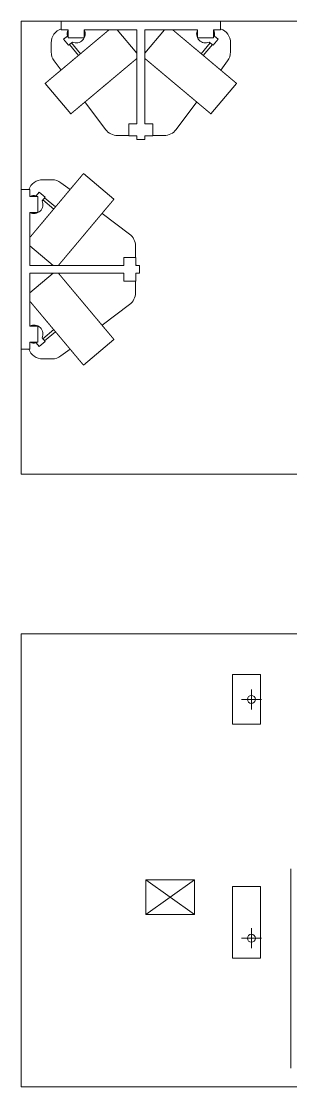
# Model space of a CAD drawing. Header units: millimetres. Extents: x 3056 to 110866, y 16649 to 58349.
# Drawn here: x 102818 to 104170, y 21473 to 26821 of the extents above; entities that cross this region are included whole.
import ezdxf

# ---------------------------------------------------------------- set-up
doc = ezdxf.new("R2010")
doc.units = ezdxf.units.MM
doc.layers.add('1', color=7, linetype='Continuous', true_color=0xffffff)

msp = doc.modelspace()

# ---------------------------------------------------------------- linework, layer by layer
at = {"layer": '1', "color": 80, "linetype": 'Continuous', "lineweight": 13}
for p, q in [((102818.5, 24547.3), (102818.5, 26821.3)), ((102818.5, 24547.3), (102818.5, 26821.3)), ((102818.5, 26821.3), (108445.5, 26821.3)), ((102818.5, 26821.3), (108445.5, 26821.3)), ((103018.5, 26821.3), (103018.5, 26778.3)), ((103818.5, 26821.3), (103818.5, 26778.3)), ((103018.5, 26778.3), (103053.5, 26778.3)), ((103049.6, 26747.2), (103030.9, 26731.4)), ((103053.5, 26778.3), (103053.5, 26738.3)), ((103133.5, 26778.3), (103398.5, 26778.3)), ((103133.5, 26778.3), (103133.5, 26738.3)), ((103398.5, 26661.2), (103300.2, 26778.3)), ((103398.5, 26778.3), (103398.5, 26306.3)), ((103438.5, 26778.3), (103438.5, 26306.3)), ((103536.7, 26778.3), (103438.5, 26661.2)), ((103438.5, 26778.3), (103703.5, 26778.3)), ((103703.5, 26778.3), (103703.5, 26738.3)), ((103783.5, 26778.3), (103783.5, 26738.3)), ((103783.5, 26778.3), (103818.5, 26778.3)), ((103787.3, 26747.2), (103806.1, 26731.4)), ((102968.5, 26667.3), (102968.5, 26713.3)), ((103056.1, 26701.3), (103030.9, 26731.4)), ((103133.5, 26738.3), (103053.5, 26738.3)), ((103074.9, 26717), (103056.1, 26701.3)), ((103059.6, 26704.2), (103105.2, 26649.8)), ((103115.9, 26658.8), (103070.3, 26713.2)), ((103783.5, 26738.3), (103703.5, 26738.3)), ((103766.7, 26713.2), (103721, 26658.8)), ((103731.7, 26649.8), (103777.4, 26704.2)), ((103762.1, 26717), (103780.8, 26701.3)), ((103780.8, 26701.3), (103806.1, 26731.4)), ((103868.5, 26713.3), (103868.5, 26667.3)), ((102983.5, 26622.3), (103017.8, 26576.5)), ((103819.1, 26576.5), (103853.5, 26622.3)), ((102938.2, 26509.7), (103066.8, 26356.5)), ((103770.2, 26356.5), (103898.7, 26509.7)), ((103138, 26416.3), (103241.5, 26278.3)), ((103595.5, 26278.3), (103698.9, 26416.3)), ((103358.5, 26306.3), (103358.5, 26246.3)), ((103398.5, 26306.3), (103358.5, 26306.3)), ((103438.5, 26306.3), (103478.5, 26306.3)), ((103478.5, 26306.3), (103478.5, 26246.3)), ((103358.5, 26248.3), (103301.5, 26248.3)), ((103398.5, 26246.3), (103358.5, 26246.3)), ((103398.5, 26246.3), (103398.5, 26228.3)), ((103438.5, 26228.3), (103398.5, 26228.3)), ((103438.5, 26246.3), (103478.5, 26246.3)), ((103438.5, 26246.3), (103438.5, 26228.3)), ((103438.7, 26243.6), (103438.5, 26243.6)), ((103438.7, 26243.6), (103438.7, 26246.3)), ((103535.5, 26248.3), (103478.5, 26248.3)), ((103283.3, 25928), (103130.1, 26056.6)), ((102926.5, 26026.3), (102972.5, 26026.3)), ((103063.3, 25976.9), (103017.5, 26011.3)), ((102818.5, 25976.3), (102861.5, 25976.3)), ((102861.5, 25941.3), (102861.5, 25976.3)), ((102861.5, 25941.3), (102901.5, 25941.3)), ((102892.6, 25945.2), (102908.4, 25963.9)), ((102901.5, 25941.3), (102901.5, 25861.3)), ((102938.5, 25938.7), (102908.4, 25963.9)), ((102922.7, 25919.9), (102938.5, 25938.7)), ((102926.6, 25924.5), (102981, 25878.8)), ((102990, 25889.6), (102935.6, 25935.2)), ((102861.5, 25861.3), (102901.5, 25861.3)), ((102861.5, 25596.3), (102861.5, 25861.3)), ((103361.5, 25753.3), (103223.5, 25856.8)), ((102861.5, 25694.5), (102978.5, 25596.3)), ((103391.5, 25693.3), (103391.5, 25636.3)), ((103333.5, 25636.3), (103393.5, 25636.3)), ((103333.5, 25596.3), (103333.5, 25636.3)), ((103393.5, 25596.3), (103393.5, 25636.3)), ((102861.5, 25596.3), (103333.5, 25596.3)), ((103396.1, 25596.6), (103393.5, 25596.5)), ((103393.5, 25596.3), (103411.5, 25596.3)), ((103396.1, 25596.6), (103396.1, 25596.3)), ((103411.5, 25596.3), (103411.5, 25556.3)), ((102861.5, 25291.3), (102861.5, 25556.3)), ((102978.5, 25556.3), (102861.5, 25458.1)), ((102861.5, 25556.3), (103333.5, 25556.3)), ((103333.5, 25556.3), (103333.5, 25516.3)), ((103333.5, 25516.3), (103393.5, 25516.3)), ((103391.5, 25516.3), (103391.5, 25459.3)), ((103393.5, 25556.3), (103411.5, 25556.3)), ((103393.5, 25556.3), (103393.5, 25516.3)), ((103223.5, 25295.8), (103361.5, 25399.3)), ((102861.5, 25291.3), (102901.5, 25291.3)), ((102901.5, 25291.3), (102901.5, 25211.3)), ((102981, 25273.8), (102926.6, 25228.1)), ((102935.6, 25217.4), (102990, 25263)), ((102861.5, 25211.3), (102901.5, 25211.3)), ((102861.5, 25176.3), (102861.5, 25211.3)), ((102892.6, 25207.4), (102908.4, 25188.7)), ((102938.5, 25213.9), (102908.4, 25188.7)), ((102922.7, 25232.7), (102938.5, 25213.9)), ((103130.1, 25096), (103283.3, 25224.6)), ((102818.5, 25176.3), (102861.5, 25176.3)), ((103017.5, 25141.3), (103063.3, 25175.7)), ((102972.5, 25126.3), (102926.5, 25126.3)), ((108445.5, 24547.3), (102818.5, 24547.3)), ((108445.5, 24547.3), (102818.5, 24547.3)), ((102818.5, 21473.3), (102818.5, 23747.3)), ((102818.5, 23747.3), (108445.5, 23747.3)), ((102818.5, 23747.3), (108445.5, 23747.3)), ((102818.5, 21473.3), (102818.5, 23747.3)), ((104019, 23542.3), (103879, 23542.3)), ((103879, 23542.3), (103879, 23292.3)), ((104019, 23292.3), (104019, 23542.3)), ((103973.5, 23367.3), (103973.5, 23467.3)), ((104023.5, 23417.3), (103923.5, 23417.3)), ((103879, 23292.3), (104019, 23292.3)), ((103443.5, 22512.3), (103687.5, 22338.3)), ((103443.5, 22512.3), (103687.5, 22512.3)), ((103443.5, 22338.3), (103443.5, 22512.3)), ((103687.5, 22512.3), (103565.5, 22425.3)), ((103687.5, 22512.3), (103687.5, 22338.3)), ((103879, 22478.3), (103879, 22118.3)), ((104019, 22478.3), (103879, 22478.3)), ((104019, 22118.3), (104019, 22478.3)), ((103443.5, 22338.3), (103565.5, 22425.3)), ((103687.5, 22338.3), (103443.5, 22338.3)), ((103973.5, 22168.3), (103973.5, 22268.3)), ((104023.5, 22218.3), (103923.5, 22218.3)), ((103879, 22118.3), (104019, 22118.3)), ((108445.5, 21473.3), (102818.5, 21473.3)), ((108445.5, 21473.3), (102818.5, 21473.3))]:
    msp.add_line(p, q, dxfattribs=at)
for centre in [(103973.5, 23417.3), (103973.5, 22218.3)]:
    msp.add_circle(centre, 20, dxfattribs=at)
for centre, radius, start, end in [((103043.5, 26713.3), 75, 109.4723, 180), ((103093.5, 26758.3), 45.2, 153.7683, 194.2622), ((103093.5, 26758.3), 45.2, 245.7378, 26.2321), ((103743.5, 26758.3), 45.2, 153.7679, 294.2622), ((103743.5, 26758.3), 45.2, 345.7378, 26.2317), ((103793.5, 26713.3), 75, 0, 70.5277), ((103043.5, 26667.3), 75, 180, 216.8699), ((103793.5, 26667.3), 75, 323.1301, 0), ((103301.5, 26323.3), 75, 216.8699, 270), ((103535.5, 26323.3), 75, 270, 323.1301), ((102926.5, 25951.3), 75, 90, 160.5277), ((102972.5, 25951.3), 75, 53.1301, 90), ((102881.5, 25901.3), 45.2, 75.7378, 116.2317), ((102881.5, 25901.3), 45.2, 243.7679, 24.2622), ((103316.5, 25693.3), 75, 0, 53.1301), ((103316.5, 25459.3), 75, 306.8699, 360), ((102881.5, 25251.3), 45.2, 335.7378, 116.2321), ((102881.5, 25251.3), 45.2, 243.7683, 284.2622), ((102926.5, 25201.3), 75, 199.4723, 270), ((102972.5, 25201.3), 75, 270, 306.8699)]:
    msp.add_arc(centre, radius, start, end, dxfattribs=at)
for points, knots in [([(103258.3, 26778.3), (103255.6, 26776), (103252.7, 26773.6), (103251.2, 26772.3), (103249.7, 26771), (103248.1, 26769.7), (103244.9, 26767), (103243.3, 26765.7), (103239.9, 26762.8), (103236.4, 26759.9), (103232.8, 26756.8), (103230.9, 26755.3), (103227.1, 26752.1), (103225.2, 26750.5), (103223.2, 26748.8), (103221.2, 26747.2), (103219.2, 26745.5), (103217.2, 26743.8), (103215.1, 26742), (103213.1, 26740.3), (103210.9, 26738.5), (103208.8, 26736.8), (103206.7, 26734.9), (103204.5, 26733.1), (103202.3, 26731.3), (103200.1, 26729.4), (103197.8, 26727.5), (103195.6, 26725.6), (103191, 26721.8), (103188.7, 26719.9), (103186.4, 26717.9), (103184, 26715.9), (103179.3, 26712), (103176.9, 26709.9), (103172, 26705.9), (103169.6, 26703.8), (103167.1, 26701.8), (103164.7, 26699.7), (103162.2, 26697.6), (103157.2, 26693.4), (103152.2, 26689.2), (103147.1, 26684.9), (103144.5, 26682.8), (103142, 26680.7), (103139.4, 26678.5), (103136.8, 26676.3), (103134.2, 26674.2), (103129.1, 26669.8), (103126.5, 26667.7), (103123.9, 26665.5), (103121.3, 26663.3), (103118.7, 26661.1), (103113.5, 26656.7), (103110.9, 26654.6), (103108.3, 26652.4), (103105.7, 26650.2), (103100.4, 26645.8), (103097.9, 26643.6), (103095.2, 26641.5), (103090.1, 26637.1), (103084.9, 26632.8), (103082.3, 26630.6), (103079.8, 26628.5), (103074.6, 26624.2), (103072.1, 26622), (103067, 26617.8), (103064.5, 26615.7), (103062, 26613.6), (103059.5, 26611.5), (103054.6, 26607.3), (103052.1, 26605.3), (103049.7, 26603.2), (103047.2, 26601.2), (103044.8, 26599.1), (103042.4, 26597.1), (103040, 26595.1), (103035.3, 26591.2), (103030.6, 26587.2), (103028.4, 26585.3), (103026.1, 26583.4), (103021.6, 26579.6), (103019.4, 26577.8), (103015, 26574.1), (103012.8, 26572.3), (103010.7, 26570.5), (103008.6, 26568.7), (103006.5, 26567), (103004.4, 26565.2), (103002.4, 26563.5), (103000.3, 26561.8), (102996.4, 26558.5), (102992.5, 26555.3), (102990.7, 26553.7), (102988.8, 26552.1), (102985.2, 26549.1), (102981.6, 26546.1), (102979.9, 26544.7), (102978.2, 26543.3), (102975, 26540.5), (102973.4, 26539.2), (102970.3, 26536.6), (102968.8, 26535.3), (102967.3, 26534.1), (102965.9, 26532.9), (102964.5, 26531.7), (102963.1, 26530.6), (102960.5, 26528.4), (102959.2, 26527.3), (102958, 26526.3), (102956.8, 26525.3), (102955.6, 26524.3), (102954.5, 26523.4), (102953.4, 26522.4), (102952.4, 26521.6), (102951.4, 26520.7), (102949.4, 26519.1), (102947.7, 26517.6), (102946, 26516.2), (102945.3, 26515.6), (102944.6, 26515), (102943.9, 26514.4), (102943.2, 26513.9), (102942.6, 26513.4), (102941.5, 26512.5), (102941, 26512.1), (102940.2, 26511.3), (102939.8, 26511), (102939.5, 26510.7), (102938.9, 26510.3), (102938.7, 26510.1), (102938.5, 26509.9), (102938.4, 26509.8), (102938.3, 26509.7), (102938.2, 26509.7), (102938.2, 26509.7)], [0, 0, 0.008593, 0.01759, 0.022309, 0.02701, 0.031927, 0.041921, 0.047013, 0.057592, 0.068558, 0.079865, 0.085685, 0.097499, 0.103508, 0.10966, 0.115836, 0.12215, 0.128469, 0.134945, 0.141402, 0.148036, 0.154647, 0.161401, 0.16817, 0.17505, 0.181934, 0.188968, 0.195983, 0.210265, 0.217528, 0.224777, 0.232147, 0.246983, 0.254433, 0.26957, 0.277209, 0.284853, 0.292583, 0.300318, 0.315921, 0.33166, 0.347524, 0.3555, 0.363492, 0.371523, 0.379535, 0.387598, 0.403763, 0.411857, 0.419968, 0.428094, 0.436224, 0.452493, 0.460627, 0.468765, 0.476919, 0.493187, 0.501293, 0.50942, 0.525616, 0.54175, 0.549785, 0.557797, 0.573788, 0.581721, 0.59753, 0.605399, 0.613224, 0.62103, 0.636507, 0.644171, 0.651818, 0.659391, 0.666959, 0.674433, 0.681925, 0.696675, 0.711218, 0.718367, 0.725512, 0.739589, 0.7465, 0.760185, 0.766958, 0.773581, 0.78022, 0.786704, 0.793208, 0.79953, 0.805876, 0.818236, 0.830271, 0.836122, 0.84195, 0.853312, 0.864295, 0.869612, 0.87491, 0.885156, 0.890086, 0.899739, 0.904487, 0.908997, 0.913527, 0.917851, 0.922179, 0.930385, 0.934286, 0.938182, 0.941858, 0.945549, 0.948995, 0.952461, 0.955677, 0.958914, 0.964927, 0.970482, 0.975569, 0.97786, 0.980171, 0.982248, 0.984305, 0.986149, 0.989563, 0.99115, 0.993856, 0.994952, 0.996067, 0.997784, 0.99839, 0.999011, 0.999379, 0.999743, 0.999873, 1, 1]), ([(103898.7, 26509.7), (103898.7, 26509.7), (103898.7, 26509.7), (103898.5, 26509.8), (103898.4, 26509.9), (103898.2, 26510.1), (103898, 26510.3), (103897.5, 26510.7), (103896.8, 26511.3), (103895.9, 26512.1), (103895.4, 26512.5), (103894.9, 26512.9), (103894.3, 26513.4), (103893.7, 26513.9), (103893.1, 26514.4), (103892.4, 26515), (103890.9, 26516.2), (103890.1, 26516.9), (103889.3, 26517.6), (103887.5, 26519.1), (103885.6, 26520.7), (103883.5, 26522.4), (103882.4, 26523.4), (103881.3, 26524.3), (103880.1, 26525.3), (103879, 26526.3), (103877.7, 26527.3), (103876.5, 26528.4), (103873.8, 26530.6), (103872.4, 26531.7), (103871.1, 26532.9), (103868.2, 26535.3), (103865.1, 26537.9), (103863.6, 26539.2), (103862, 26540.5), (103858.7, 26543.3), (103857, 26544.7), (103855.3, 26546.1), (103853.5, 26547.6), (103851.8, 26549.1), (103850, 26550.6), (103846.3, 26553.7), (103844.4, 26555.3), (103840.5, 26558.5), (103838.6, 26560.2), (103834.6, 26563.5), (103832.5, 26565.2), (103828.4, 26568.7), (103826.3, 26570.5), (103824.1, 26572.3), (103822, 26574.1), (103817.6, 26577.8), (103815.4, 26579.6), (103810.9, 26583.4), (103808.6, 26585.3), (103806.3, 26587.2), (103804, 26589.2), (103801.6, 26591.2), (103799.3, 26593.1), (103796.9, 26595.1), (103792.1, 26599.1), (103789.7, 26601.2), (103787.3, 26603.2), (103784.8, 26605.3), (103782.4, 26607.3), (103777.4, 26611.5), (103774.9, 26613.6), (103769.9, 26617.8), (103767.4, 26619.9), (103764.8, 26622), (103762.3, 26624.2), (103759.7, 26626.3), (103754.6, 26630.6), (103752, 26632.8), (103746.9, 26637.1), (103744.3, 26639.3), (103741.7, 26641.5), (103736.5, 26645.8), (103733.9, 26648), (103728.7, 26652.4), (103726.1, 26654.6), (103723.5, 26656.7), (103720.9, 26658.9), (103718.3, 26661.1), (103715.7, 26663.3), (103713.1, 26665.5), (103710.5, 26667.7), (103707.9, 26669.8), (103702.7, 26674.2), (103700.1, 26676.3), (103695, 26680.7), (103692.4, 26682.8), (103689.9, 26684.9), (103684.8, 26689.2), (103679.8, 26693.4), (103674.8, 26697.6), (103672.3, 26699.7), (103669.8, 26701.8), (103667.4, 26703.8), (103664.9, 26705.9), (103660.1, 26709.9), (103655.3, 26714), (103652.9, 26715.9), (103648.2, 26719.9), (103645.9, 26721.8), (103641.4, 26725.6), (103639.1, 26727.5), (103636.9, 26729.4), (103634.7, 26731.3), (103632.4, 26733.1), (103630.3, 26734.9), (103626, 26738.5), (103623.9, 26740.3), (103621.8, 26742), (103619.7, 26743.8), (103617.7, 26745.5), (103615.7, 26747.2), (103613.7, 26748.8), (103611.8, 26750.5), (103609.8, 26752.1), (103606.1, 26755.3), (103604.2, 26756.8), (103600.6, 26759.9), (103598.8, 26761.3), (103597.1, 26762.8), (103593.7, 26765.7), (103592, 26767), (103590.4, 26768.4), (103588.8, 26769.7), (103585.8, 26772.3), (103584.3, 26773.6), (103581.4, 26776), (103578.6, 26778.3)], [0, 0, 0.000107, 0.000238, 0.000602, 0.00097, 0.001591, 0.002216, 0.003933, 0.006125, 0.008831, 0.010418, 0.012008, 0.013852, 0.015676, 0.017753, 0.01981, 0.024431, 0.026975, 0.0295, 0.035054, 0.041068, 0.04754, 0.050987, 0.054452, 0.058124, 0.061799, 0.065696, 0.069597, 0.077803, 0.082131, 0.086455, 0.095515, 0.104971, 0.109897, 0.114826, 0.125073, 0.130371, 0.135688, 0.14118, 0.146691, 0.152353, 0.163881, 0.169733, 0.181768, 0.187928, 0.200454, 0.206796, 0.219765, 0.226404, 0.233046, 0.2398, 0.253485, 0.260397, 0.274474, 0.281619, 0.288788, 0.29604, 0.303312, 0.310706, 0.318081, 0.333028, 0.340596, 0.348169, 0.355836, 0.36348, 0.378958, 0.386783, 0.402458, 0.410351, 0.418287, 0.42622, 0.434196, 0.450223, 0.458259, 0.474393, 0.482491, 0.490571, 0.506823, 0.514957, 0.531226, 0.539364, 0.547499, 0.555652, 0.563767, 0.571898, 0.580024, 0.588135, 0.596229, 0.612395, 0.620458, 0.636521, 0.644493, 0.652469, 0.668334, 0.684072, 0.699676, 0.707411, 0.715141, 0.722785, 0.730425, 0.745562, 0.760501, 0.767848, 0.782487, 0.789731, 0.804013, 0.811028, 0.818062, 0.824947, 0.831846, 0.838596, 0.85198, 0.858595, 0.865072, 0.871529, 0.877867, 0.884181, 0.890337, 0.89649, 0.902499, 0.914313, 0.920152, 0.93146, 0.936924, 0.942407, 0.952986, 0.958078, 0.963174, 0.968092, 0.97769, 0.98241, 0.991407, 1, 1]), ([(103398.5, 26634.8), (103397.4, 26633.9), (103395.3, 26632.1), (103393, 26630.2), (103391.9, 26629.3), (103390.6, 26628.2), (103389.4, 26627.2), (103388.1, 26626.1), (103386.8, 26625), (103384, 26622.7), (103382.6, 26621.5), (103381.1, 26620.2), (103379.6, 26619), (103378.1, 26617.7), (103376.5, 26616.4), (103375, 26615.1), (103373.3, 26613.7), (103370, 26610.9), (103366.5, 26608), (103364.8, 26606.5), (103363, 26605), (103359.3, 26601.9), (103357.4, 26600.4), (103355.5, 26598.8), (103353.6, 26597.1), (103351.6, 26595.5), (103349.6, 26593.8), (103345.6, 26590.4), (103341.4, 26587), (103337.2, 26583.4), (103335, 26581.6), (103332.9, 26579.8), (103330.7, 26577.9), (103328.5, 26576.1), (103326.2, 26574.2), (103324, 26572.3), (103319.4, 26568.5), (103317.1, 26566.5), (103314.8, 26564.6), (103312.4, 26562.6), (103310, 26560.6), (103307.7, 26558.6), (103305.3, 26556.6), (103302.8, 26554.6), (103300.4, 26552.5), (103298, 26550.5), (103295.5, 26548.4), (103293.1, 26546.3), (103290.6, 26544.3), (103285.6, 26540.1), (103283.1, 26538), (103280.5, 26535.9), (103278, 26533.7), (103275.5, 26531.6), (103272.9, 26529.5), (103270.4, 26527.3), (103267.8, 26525.2), (103262.6, 26520.8), (103260.1, 26518.7), (103257.5, 26516.5), (103252.3, 26512.1), (103247.1, 26507.8), (103244.5, 26505.6), (103239.3, 26501.2), (103234.1, 26496.9), (103228.9, 26492.5), (103226.3, 26490.3), (103223.7, 26488.1), (103221.1, 26486), (103215.9, 26481.6), (103213.3, 26479.5), (103210.8, 26477.3), (103208.2, 26475.1), (103205.6, 26473), (103203.1, 26470.9), (103198, 26466.6), (103193, 26462.4), (103190.5, 26460.3), (103188, 26458.2), (103183, 26454), (103180.6, 26452), (103178.1, 26449.9), (103173.3, 26445.8), (103170.9, 26443.8), (103166.1, 26439.8), (103163.8, 26437.9), (103161.4, 26435.9), (103159.1, 26434), (103154.5, 26430.1), (103152.3, 26428.2), (103150, 26426.3), (103147.8, 26424.5), (103145.6, 26422.6), (103143.5, 26420.8), (103141.3, 26419), (103139.2, 26417.2), (103137, 26415.4), (103135, 26413.7), (103130.9, 26410.3), (103128.8, 26408.6), (103126.9, 26406.9), (103124.9, 26405.2), (103121, 26402), (103119.2, 26400.4), (103117.3, 26398.9), (103115.5, 26397.4), (103111.9, 26394.4), (103110.2, 26392.9), (103108.5, 26391.5), (103106.8, 26390), (103105.1, 26388.7), (103103.5, 26387.3), (103100.3, 26384.6), (103098.8, 26383.4), (103095.9, 26380.9), (103094.4, 26379.7), (103093, 26378.5), (103091.7, 26377.4), (103089, 26375.1), (103086.5, 26373.1), (103084.2, 26371.1), (103083.1, 26370.2), (103082, 26369.2), (103080.9, 26368.4), (103079.9, 26367.5), (103078, 26365.9), (103077.1, 26365.1), (103076.2, 26364.4), (103075.4, 26363.7), (103074.6, 26363), (103073.1, 26361.8), (103072.4, 26361.2), (103071.8, 26360.7), (103071.2, 26360.2), (103070.6, 26359.7), (103070.1, 26359.3), (103069.6, 26358.8), (103069.2, 26358.5), (103068.7, 26358.1), (103068.4, 26357.8), (103068, 26357.5), (103067.5, 26357.1), (103067.3, 26356.9), (103067.1, 26356.7), (103067, 26356.6), (103066.8, 26356.5), (103066.8, 26356.5), (103066.8, 26356.5)], [0, 0, 0.003115, 0.009534, 0.016391, 0.019908, 0.023665, 0.027403, 0.031355, 0.03531, 0.043611, 0.047975, 0.05232, 0.056875, 0.061415, 0.066161, 0.070892, 0.075828, 0.085855, 0.096256, 0.101548, 0.107004, 0.118084, 0.123724, 0.129504, 0.135304, 0.141245, 0.147205, 0.159401, 0.171901, 0.184669, 0.191202, 0.19772, 0.204382, 0.211022, 0.217811, 0.22458, 0.238364, 0.245378, 0.252373, 0.259482, 0.266595, 0.273785, 0.280994, 0.288294, 0.295598, 0.302971, 0.310348, 0.317808, 0.325273, 0.340332, 0.347926, 0.355516, 0.363153, 0.370808, 0.378502, 0.386214, 0.393943, 0.409475, 0.41726, 0.425053, 0.440707, 0.456377, 0.464223, 0.479924, 0.495624, 0.511316, 0.51914, 0.526982, 0.534775, 0.550372, 0.558158, 0.565905, 0.573637, 0.581353, 0.589047, 0.604357, 0.619546, 0.627079, 0.634609, 0.649538, 0.656933, 0.66431, 0.678918, 0.686131, 0.700453, 0.70757, 0.714565, 0.721579, 0.73537, 0.742162, 0.748951, 0.755599, 0.762261, 0.768802, 0.775338, 0.781726, 0.788129, 0.794387, 0.806739, 0.812859, 0.818805, 0.824768, 0.836375, 0.842019, 0.847643, 0.853126, 0.863885, 0.869181, 0.874313, 0.879422, 0.884366, 0.889307, 0.898814, 0.903358, 0.912284, 0.916656, 0.920829, 0.924984, 0.932903, 0.940424, 0.947511, 0.950851, 0.954177, 0.9573, 0.960401, 0.966205, 0.968881, 0.971561, 0.973994, 0.976449, 0.980908, 0.982894, 0.984898, 0.986659, 0.988415, 0.989946, 0.991481, 0.992783, 0.994089, 0.995146, 0.996223, 0.99788, 0.998464, 0.999064, 0.999419, 0.99977, 0.999896, 1, 1]), ([(103770.2, 26356.5), (103770.1, 26356.5), (103770.1, 26356.5), (103770, 26356.6), (103769.9, 26356.7), (103769.7, 26356.9), (103769.5, 26357.1), (103768.9, 26357.5), (103768.2, 26358.1), (103767.8, 26358.5), (103767.4, 26358.8), (103766.8, 26359.3), (103766.3, 26359.7), (103765.8, 26360.2), (103765.2, 26360.7), (103764.5, 26361.2), (103763.8, 26361.8), (103763.1, 26362.4), (103762.4, 26363), (103761.6, 26363.7), (103760.7, 26364.4), (103759.9, 26365.1), (103759, 26365.9), (103757, 26367.5), (103756, 26368.4), (103755, 26369.2), (103753.9, 26370.2), (103752.8, 26371.1), (103750.4, 26373.1), (103747.9, 26375.1), (103745.3, 26377.4), (103743.9, 26378.5), (103742.5, 26379.7), (103741.1, 26380.9), (103738.1, 26383.4), (103736.6, 26384.6), (103733.5, 26387.3), (103731.8, 26388.7), (103730.2, 26390), (103728.5, 26391.5), (103726.8, 26392.9), (103725, 26394.4), (103723.3, 26395.8), (103721.5, 26397.4), (103719.6, 26398.9), (103717.8, 26400.4), (103715.9, 26402), (103712.1, 26405.2), (103708.1, 26408.6), (103706.1, 26410.3), (103704, 26412), (103702, 26413.7), (103697.8, 26417.2), (103695.7, 26419), (103693.5, 26420.8), (103691.3, 26422.6), (103689.1, 26424.5), (103686.9, 26426.3), (103684.7, 26428.2), (103682.4, 26430.1), (103677.8, 26434), (103673.2, 26437.9), (103670.8, 26439.8), (103666.1, 26443.8), (103663.7, 26445.8), (103661.3, 26447.9), (103658.8, 26449.9), (103656.4, 26452), (103653.9, 26454), (103649, 26458.2), (103646.5, 26460.3), (103644, 26462.4), (103638.9, 26466.6), (103633.9, 26470.9), (103631.3, 26473), (103626.2, 26477.3), (103623.6, 26479.5), (103621, 26481.6), (103615.9, 26486), (103613.3, 26488.1), (103610.7, 26490.3), (103608.1, 26492.5), (103605.5, 26494.7), (103602.9, 26496.9), (103600.3, 26499), (103595.1, 26503.4), (103592.5, 26505.6), (103589.9, 26507.8), (103587.3, 26510), (103584.7, 26512.1), (103582.1, 26514.3), (103579.5, 26516.5), (103576.9, 26518.7), (103574.3, 26520.8), (103569.1, 26525.2), (103566.6, 26527.3), (103564, 26529.5), (103561.5, 26531.6), (103556.4, 26535.9), (103553.9, 26538), (103551.4, 26540.1), (103546.4, 26544.3), (103543.9, 26546.3), (103541.4, 26548.4), (103539, 26550.5), (103536.5, 26552.5), (103534.1, 26554.6), (103531.7, 26556.6), (103526.9, 26560.6), (103524.6, 26562.6), (103519.9, 26566.5), (103517.5, 26568.5), (103513, 26572.3), (103510.7, 26574.2), (103506.3, 26577.9), (103504.1, 26579.8), (103501.9, 26581.6), (103499.7, 26583.4), (103495.5, 26587), (103491.4, 26590.4), (103487.3, 26593.8), (103485.3, 26595.5), (103483.4, 26597.1), (103481.4, 26598.8), (103479.5, 26600.4), (103477.6, 26601.9), (103474, 26605), (103472.2, 26606.5), (103470.4, 26608), (103467, 26610.9), (103465.3, 26612.3), (103463.6, 26613.7), (103462, 26615.1), (103460.4, 26616.4), (103458.8, 26617.7), (103457.3, 26619), (103455.8, 26620.2), (103454.4, 26621.5), (103451.6, 26623.8), (103450.2, 26625), (103448.9, 26626.1), (103447.6, 26627.2), (103446.3, 26628.2), (103443.9, 26630.2), (103442.7, 26631.2), (103441.6, 26632.1), (103440.5, 26633.1), (103439.5, 26633.9), (103438.5, 26634.8)], [0, 0, 0.000122, 0.00023, 0.000582, 0.000956, 0.001536, 0.002139, 0.003796, 0.005912, 0.007218, 0.00852, 0.010055, 0.011586, 0.013342, 0.015121, 0.017107, 0.019111, 0.021322, 0.023552, 0.026007, 0.028458, 0.03112, 0.033796, 0.0396, 0.042719, 0.045823, 0.049168, 0.05249, 0.059576, 0.067098, 0.075017, 0.07919, 0.083344, 0.087716, 0.096643, 0.101206, 0.110713, 0.115635, 0.120579, 0.125707, 0.130819, 0.136115, 0.141415, 0.146894, 0.152358, 0.158001, 0.163625, 0.175232, 0.18716, 0.193262, 0.199378, 0.205632, 0.218274, 0.224681, 0.231199, 0.237739, 0.244402, 0.251068, 0.257838, 0.26463, 0.278422, 0.292449, 0.299567, 0.313888, 0.321101, 0.328386, 0.33569, 0.343086, 0.350463, 0.365392, 0.372921, 0.380454, 0.395643, 0.410954, 0.418647, 0.434115, 0.441843, 0.449628, 0.465225, 0.473037, 0.48086, 0.488703, 0.49653, 0.504376, 0.512227, 0.527927, 0.535796, 0.543623, 0.551473, 0.559312, 0.567135, 0.574947, 0.58274, 0.590526, 0.606058, 0.613786, 0.621498, 0.629192, 0.644503, 0.652093, 0.659687, 0.674746, 0.682192, 0.689652, 0.697029, 0.704421, 0.711706, 0.719006, 0.733424, 0.740518, 0.754641, 0.761636, 0.77542, 0.782208, 0.795618, 0.80228, 0.808798, 0.815331, 0.828099, 0.840599, 0.852795, 0.858755, 0.864696, 0.870496, 0.876277, 0.881916, 0.892996, 0.898452, 0.903744, 0.914145, 0.919254, 0.92419, 0.929108, 0.933858, 0.938585, 0.943144, 0.94768, 0.952044, 0.960539, 0.964709, 0.968645, 0.972597, 0.976335, 0.983628, 0.987148, 0.990466, 0.993788, 0.996903, 1, 1]), ([(103130.1, 26056.6), (103130, 26056.5), (103129.9, 26056.4), (103129.8, 26056.2), (103129.7, 26056.1), (103129.5, 26055.9), (103129, 26055.3), (103128.4, 26054.6), (103127.7, 26053.7), (103127.3, 26053.2), (103126.9, 26052.7), (103126.4, 26052.1), (103125.9, 26051.5), (103125.3, 26050.9), (103124.8, 26050.2), (103124.2, 26049.5), (103123.5, 26048.7), (103122.8, 26047.9), (103122.2, 26047.1), (103121.4, 26046.2), (103120.7, 26045.3), (103119.9, 26044.4), (103119.1, 26043.4), (103117.3, 26041.3), (103115.5, 26039.1), (103113.5, 26036.8), (103112.4, 26035.5), (103111.4, 26034.3), (103110.3, 26033), (103109.2, 26031.7), (103108, 26030.3), (103106.9, 26028.9), (103104.4, 26026), (103101.9, 26023), (103100.6, 26021.4), (103097.9, 26018.2), (103095.1, 26014.8), (103093.6, 26013.1), (103092.2, 26011.4), (103090.7, 26009.6), (103089.2, 26007.8), (103086.1, 26004.1), (103084.5, 26002.2), (103082.9, 26000.3), (103079.6, 25996.4), (103076.2, 25992.4), (103074.5, 25990.4), (103071.1, 25986.2), (103067.5, 25982), (103063.9, 25977.6), (103062, 25975.4), (103060.1, 25973.2), (103058.2, 25971), (103056.4, 25968.7), (103054.4, 25966.4), (103052.5, 25964.1), (103050.6, 25961.8), (103046.6, 25957.1), (103044.6, 25954.7), (103042.6, 25952.3), (103040.6, 25950), (103038.6, 25947.5), (103036.6, 25945.1), (103032.5, 25940.2), (103030.4, 25937.7), (103028.3, 25935.2), (103026.2, 25932.7), (103024.1, 25930.2), (103019.9, 25925.2), (103015.6, 25920.1), (103011.3, 25915), (103009.2, 25912.4), (103007, 25909.9), (103002.7, 25904.7), (103000.5, 25902.1), (102998.3, 25899.5), (102994, 25894.3), (102991.8, 25891.7), (102989.6, 25889.1), (102987.4, 25886.5), (102985.2, 25883.9), (102983, 25881.3), (102980.8, 25878.7), (102978.7, 25876.1), (102976.5, 25873.5), (102972.1, 25868.3), (102969.9, 25865.7), (102967.8, 25863.1), (102965.6, 25860.5), (102963.4, 25857.9), (102959.1, 25852.8), (102957, 25850.3), (102954.8, 25847.7), (102950.6, 25842.6), (102946.3, 25837.6), (102942.1, 25832.6), (102938, 25827.6), (102935.9, 25825.2), (102933.9, 25822.7), (102931.9, 25820.3), (102929.8, 25817.9), (102927.8, 25815.5), (102925.8, 25813.1), (102921.9, 25808.4), (102919.9, 25806.1), (102918, 25803.8), (102914.1, 25799.2), (102912.2, 25796.9), (102910.3, 25794.7), (102908.5, 25792.5), (102906.7, 25790.3), (102904.8, 25788.1), (102903, 25785.9), (102899.5, 25781.7), (102897.7, 25779.6), (102894.3, 25775.5), (102892.6, 25773.5), (102889.3, 25769.6), (102887.7, 25767.7), (102884.5, 25763.9), (102882.9, 25762), (102881.4, 25760.2), (102879.9, 25758.4), (102878.4, 25756.6), (102877, 25754.9), (102875.5, 25753.2), (102872.7, 25749.9), (102871.4, 25748.2), (102870.1, 25746.7), (102868.7, 25745.1), (102867.5, 25743.6), (102866.2, 25742.1), (102863.8, 25739.2), (102861.5, 25736.4)], [0, 0, 0.000243, 0.000608, 0.000985, 0.001593, 0.002212, 0.003937, 0.006149, 0.008837, 0.010419, 0.012018, 0.013844, 0.015681, 0.017745, 0.01982, 0.022118, 0.024431, 0.026967, 0.029519, 0.032284, 0.035069, 0.038067, 0.04107, 0.047532, 0.054452, 0.061797, 0.065698, 0.069594, 0.073714, 0.077823, 0.082145, 0.086456, 0.095516, 0.104972, 0.109902, 0.119947, 0.130387, 0.135698, 0.141186, 0.146691, 0.152362, 0.163877, 0.169737, 0.175742, 0.187943, 0.200468, 0.206788, 0.21978, 0.233034, 0.246584, 0.253504, 0.260407, 0.267449, 0.274474, 0.281637, 0.288779, 0.296059, 0.310693, 0.31808, 0.325547, 0.333029, 0.340598, 0.348182, 0.363486, 0.371233, 0.378968, 0.386775, 0.394598, 0.410355, 0.426211, 0.442196, 0.450232, 0.458246, 0.474388, 0.482495, 0.490585, 0.506818, 0.514961, 0.523087, 0.531234, 0.539365, 0.547512, 0.555643, 0.563786, 0.571912, 0.588145, 0.596247, 0.604333, 0.612404, 0.620458, 0.63652, 0.644488, 0.652479, 0.66833, 0.684077, 0.699681, 0.715137, 0.722798, 0.730448, 0.738006, 0.745554, 0.753031, 0.760488, 0.775219, 0.782473, 0.789743, 0.804018, 0.811038, 0.81807, 0.824948, 0.831842, 0.838604, 0.845356, 0.858591, 0.865075, 0.877857, 0.884184, 0.896495, 0.902507, 0.914331, 0.92016, 0.925805, 0.931467, 0.936941, 0.942398, 0.9477, 0.958078, 0.963187, 0.968087, 0.972998, 0.9777, 0.982413, 0.991412, 1, 1]), ([(103283.3, 25928), (103283.3, 25928), (103283.2, 25927.9), (103283.1, 25927.8), (103283, 25927.7), (103282.9, 25927.5), (103282.7, 25927.3), (103282.5, 25927), (103282.2, 25926.7), (103281.9, 25926.4), (103281.7, 25926), (103280.9, 25925.2), (103280.5, 25924.7), (103280.1, 25924.2), (103279.6, 25923.6), (103279.1, 25923), (103278.5, 25922.3), (103278, 25921.7), (103277.4, 25920.9), (103276.7, 25920.2), (103276.1, 25919.4), (103275.4, 25918.6), (103274.6, 25917.7), (103273.9, 25916.8), (103273.1, 25915.8), (103272.3, 25914.9), (103270.5, 25912.8), (103269.6, 25911.7), (103268.7, 25910.6), (103267.7, 25909.4), (103266.7, 25908.2), (103264.6, 25905.7), (103262.4, 25903.1), (103261.3, 25901.7), (103260.1, 25900.4), (103257.7, 25897.5), (103255.1, 25894.4), (103253.8, 25892.9), (103251.1, 25889.6), (103249.7, 25888), (103246.9, 25884.6), (103243.9, 25881.1), (103240.9, 25877.5), (103239.3, 25875.6), (103237.8, 25873.7), (103236.1, 25871.8), (103232.9, 25867.9), (103231.2, 25865.9), (103227.8, 25861.9), (103226.1, 25859.8), (103224.3, 25857.7), (103220.8, 25853.5), (103217.1, 25849.1), (103213.4, 25844.7), (103211.5, 25842.5), (103209.6, 25840.2), (103207.7, 25837.9), (103205.8, 25835.7), (103203.9, 25833.3), (103199.9, 25828.6), (103197.9, 25826.3), (103195.9, 25823.9), (103193.9, 25821.5), (103191.9, 25819.1), (103187.8, 25814.2), (103185.8, 25811.8), (103183.7, 25809.3), (103179.5, 25804.3), (103175.3, 25799.3), (103173.2, 25796.8), (103168.9, 25791.7), (103166.8, 25789.1), (103164.6, 25786.6), (103160.3, 25781.4), (103158.2, 25778.9), (103156, 25776.3), (103153.8, 25773.7), (103151.6, 25771.1), (103147.3, 25765.9), (103142.9, 25760.7), (103140.7, 25758.1), (103138.5, 25755.5), (103136.4, 25752.9), (103132, 25747.7), (103129.8, 25745.1), (103127.6, 25742.5), (103125.5, 25739.9), (103123.3, 25737.3), (103121.1, 25734.7), (103118.9, 25732.1), (103116.8, 25729.5), (103112.5, 25724.4), (103110.3, 25721.9), (103108.2, 25719.3), (103103.9, 25714.2), (103101.8, 25711.7), (103099.7, 25709.2), (103095.5, 25704.2), (103093.4, 25701.7), (103089.3, 25696.8), (103087.2, 25694.3), (103083.2, 25689.5), (103081.2, 25687.1), (103079.2, 25684.7), (103077.2, 25682.4), (103075.2, 25680), (103073.3, 25677.7), (103071.3, 25675.4), (103067.5, 25670.8), (103065.6, 25668.5), (103063.7, 25666.3), (103060, 25661.9), (103058.2, 25659.7), (103056.4, 25657.6), (103052.8, 25653.3), (103049.3, 25649.2), (103047.6, 25647.2), (103045.9, 25645.1), (103044.3, 25643.2), (103042.6, 25641.2), (103041, 25639.3), (103039.4, 25637.3), (103036.3, 25633.6), (103034.8, 25631.8), (103033.2, 25630), (103030.3, 25626.5), (103028.9, 25624.8), (103027.4, 25623.1), (103026.1, 25621.5), (103024.7, 25619.8), (103023.4, 25618.2), (103022.1, 25616.7), (103019.5, 25613.7), (103018.3, 25612.2), (103017.1, 25610.8), (103014.8, 25608), (103012.6, 25605.4), (103011.6, 25604.1), (103010.5, 25602.9), (103008.5, 25600.6), (103006.7, 25598.4), (103005.8, 25597.3), (103005, 25596.3)], [0, 0, 0.000117, 0.000251, 0.000599, 0.000951, 0.001549, 0.002136, 0.002968, 0.003796, 0.004863, 0.005925, 0.00852, 0.010063, 0.011594, 0.013352, 0.015124, 0.017112, 0.019115, 0.021332, 0.023565, 0.026007, 0.028465, 0.031138, 0.033806, 0.036715, 0.039608, 0.045845, 0.049163, 0.052503, 0.056047, 0.059586, 0.067106, 0.075022, 0.079198, 0.083354, 0.092088, 0.101214, 0.105962, 0.115656, 0.12058, 0.130832, 0.141416, 0.152362, 0.157997, 0.163647, 0.169438, 0.181208, 0.187155, 0.199385, 0.205632, 0.211898, 0.224685, 0.237752, 0.251068, 0.257847, 0.264638, 0.271531, 0.278439, 0.285444, 0.299558, 0.306687, 0.313888, 0.321104, 0.328404, 0.34309, 0.350468, 0.357944, 0.372934, 0.388066, 0.395664, 0.410962, 0.418673, 0.426364, 0.441864, 0.449637, 0.457422, 0.465225, 0.473044, 0.48871, 0.50439, 0.512248, 0.52009, 0.527953, 0.543637, 0.551491, 0.559319, 0.567136, 0.574955, 0.582758, 0.590543, 0.598312, 0.613812, 0.621502, 0.629208, 0.644502, 0.6521, 0.659683, 0.674742, 0.682213, 0.697047, 0.704429, 0.719023, 0.726219, 0.733431, 0.740528, 0.747637, 0.754653, 0.761649, 0.775429, 0.782215, 0.788991, 0.802297, 0.808812, 0.815339, 0.828116, 0.840604, 0.846714, 0.852809, 0.858763, 0.864705, 0.870507, 0.876294, 0.887553, 0.893002, 0.89847, 0.90904, 0.914161, 0.919267, 0.924197, 0.929117, 0.933861, 0.93859, 0.947701, 0.952048, 0.956406, 0.964708, 0.97261, 0.976349, 0.9801, 0.987169, 0.993797, 0.996907, 1, 1]), ([(103005, 25556.3), (103005.8, 25555.3), (103006.7, 25554.2), (103007.6, 25553.1), (103009.5, 25550.9), (103010.5, 25549.7), (103011.6, 25548.4), (103012.6, 25547.2), (103014.8, 25544.6), (103015.9, 25543.2), (103017.1, 25541.8), (103018.3, 25540.4), (103020.8, 25537.4), (103022.1, 25535.9), (103024.7, 25532.8), (103026.1, 25531.1), (103027.5, 25529.5), (103028.9, 25527.8), (103030.3, 25526.1), (103031.8, 25524.3), (103033.3, 25522.6), (103034.8, 25520.8), (103036.3, 25519), (103037.9, 25517.1), (103039.4, 25515.2), (103041, 25513.3), (103042.7, 25511.4), (103044.3, 25509.4), (103047.7, 25505.4), (103049.4, 25503.4), (103051.1, 25501.3), (103054.6, 25497.1), (103056.4, 25495), (103058.2, 25492.8), (103060, 25490.6), (103063.8, 25486.2), (103065.6, 25484), (103067.5, 25481.7), (103069.5, 25479.4), (103071.4, 25477.2), (103073.3, 25474.8), (103075.3, 25472.5), (103079.2, 25467.8), (103081.2, 25465.4), (103085.3, 25460.6), (103087.3, 25458.2), (103091.4, 25453.3), (103093.5, 25450.8), (103095.6, 25448.3), (103099.8, 25443.3), (103104, 25438.3), (103106.1, 25435.7), (103108.3, 25433.2), (103110.4, 25430.6), (103112.6, 25428.1), (103116.9, 25422.9), (103121.2, 25417.8), (103123.4, 25415.2), (103125.6, 25412.6), (103127.7, 25410), (103132.1, 25404.8), (103134.3, 25402.2), (103136.5, 25399.6), (103138.7, 25396.9)], [0, 0, 0.006472, 0.012911, 0.019852, 0.034118, 0.041476, 0.049293, 0.057068, 0.073536, 0.082177, 0.090851, 0.099899, 0.118468, 0.127923, 0.147694, 0.157967, 0.168207, 0.178877, 0.189505, 0.200553, 0.211559, 0.222943, 0.234303, 0.246055, 0.257774, 0.269829, 0.281916, 0.294296, 0.319428, 0.332124, 0.345159, 0.37147, 0.384811, 0.398374, 0.411979, 0.439697, 0.453842, 0.467945, 0.482326, 0.496673, 0.511288, 0.52587, 0.555483, 0.570505, 0.600731, 0.615935, 0.646669, 0.662232, 0.677762, 0.709127, 0.74078, 0.75674, 0.772667, 0.788718, 0.804746, 0.837021, 0.869449, 0.885702, 0.901987, 0.918292, 0.950932, 0.967289, 0.983623, 1, 1]), ([(102861.5, 25416.2), (102863.8, 25413.4), (102865, 25412), (102866.2, 25410.5), (102868.7, 25407.5), (102870.1, 25405.9), (102872.8, 25402.7), (102874.1, 25401.1), (102875.5, 25399.4), (102877, 25397.7), (102878.4, 25395.9), (102881.4, 25392.4), (102883, 25390.5), (102886.1, 25386.8), (102887.7, 25384.9), (102889.3, 25383), (102892.7, 25379), (102894.3, 25377), (102896, 25375), (102897.8, 25372.9), (102899.5, 25370.8), (102901.3, 25368.7), (102903.1, 25366.6), (102906.7, 25362.2), (102910.4, 25357.8), (102914.2, 25353.3), (102916.1, 25351), (102920, 25346.4), (102922, 25344), (102924, 25341.7), (102925.9, 25339.3), (102930, 25334.5), (102934, 25329.7), (102936.1, 25327.2), (102938.1, 25324.8), (102942.3, 25319.8), (102944.4, 25317.3), (102946.5, 25314.8), (102950.8, 25309.8), (102952.9, 25307.2), (102955, 25304.7), (102957.2, 25302.1), (102961.5, 25297), (102963.6, 25294.4), (102965.8, 25291.8), (102970.2, 25286.6), (102972.3, 25284), (102974.5, 25281.4), (102976.7, 25278.8), (102981.1, 25273.6), (102985.5, 25268.4)], [0, 0, 0.018626, 0.028419, 0.038176, 0.058629, 0.069254, 0.090981, 0.10207, 0.113531, 0.125027, 0.136906, 0.16106, 0.173336, 0.198632, 0.211667, 0.224666, 0.251438, 0.265129, 0.278866, 0.292922, 0.306954, 0.321352, 0.335703, 0.365056, 0.394967, 0.425476, 0.440959, 0.472247, 0.487982, 0.503995, 0.519973, 0.552403, 0.585216, 0.601833, 0.618425, 0.652011, 0.668933, 0.685891, 0.720056, 0.737277, 0.754474, 0.771793, 0.806541, 0.823995, 0.8415, 0.876568, 0.894116, 0.911755, 0.929348, 0.964669, 1, 1]), ([(103138.7, 25396.9), (103140.9, 25394.3), (103143, 25391.7), (103147.4, 25386.5), (103151.8, 25381.4), (103156.1, 25376.2), (103158.3, 25373.6), (103160.4, 25371), (103162.6, 25368.4), (103164.7, 25365.9), (103166.9, 25363.3), (103169, 25360.8), (103171.2, 25358.2), (103173.3, 25355.7), (103175.4, 25353.2), (103177.5, 25350.7), (103181.7, 25345.7), (103185.9, 25340.7), (103190, 25335.8), (103194, 25331), (103196, 25328.6), (103198, 25326.2), (103200, 25323.9), (103202, 25321.5), (103203.9, 25319.2), (103205.9, 25316.9), (103209.7, 25312.3), (103211.6, 25310), (103213.5, 25307.8), (103217.2, 25303.4), (103219, 25301.2), (103220.8, 25299), (103224.4, 25294.8), (103226.1, 25292.7), (103229.6, 25288.6), (103232.9, 25284.6), (103236.2, 25280.7), (103237.8, 25278.8), (103240.9, 25275.1), (103244, 25271.4), (103246.9, 25267.9), (103248.3, 25266.2), (103251.2, 25262.9), (103252.5, 25261.3), (103255.2, 25258.1), (103257.7, 25255.1), (103258.9, 25253.7), (103260.1, 25252.2), (103261.3, 25250.8), (103262.4, 25249.4), (103264.6, 25246.8), (103265.7, 25245.6), (103266.7, 25244.3), (103267.7, 25243.2), (103268.7, 25242), (103269.6, 25240.9), (103270.6, 25239.8), (103271.4, 25238.7), (103272.3, 25237.7), (103273.1, 25236.8), (103273.9, 25235.8), (103275.4, 25234), (103276.1, 25233.2), (103277.4, 25231.7), (103278, 25230.9), (103278.5, 25230.3), (103279.1, 25229.6), (103280.1, 25228.4), (103280.5, 25227.9), (103280.9, 25227.4), (103281.7, 25226.6), (103281.9, 25226.2), (103282.2, 25225.8), (103282.5, 25225.6), (103282.7, 25225.3), (103282.9, 25225.1), (103283, 25224.9), (103283.1, 25224.8), (103283.2, 25224.7), (103283.3, 25224.6), (103283.3, 25224.6)], [0, 0, 0.015113, 0.030206, 0.060372, 0.090503, 0.120527, 0.135508, 0.15045, 0.165365, 0.18024, 0.195071, 0.209871, 0.224587, 0.239333, 0.253916, 0.268539, 0.29751, 0.326207, 0.354603, 0.382688, 0.396537, 0.410416, 0.424096, 0.437746, 0.451248, 0.46472, 0.49124, 0.5043, 0.517339, 0.542946, 0.555494, 0.568063, 0.592652, 0.604703, 0.628444, 0.651679, 0.674251, 0.685425, 0.707094, 0.728152, 0.748502, 0.758336, 0.77769, 0.787166, 0.805444, 0.822988, 0.831362, 0.839757, 0.847755, 0.855783, 0.871008, 0.878235, 0.885441, 0.892282, 0.899094, 0.90548, 0.911897, 0.917899, 0.923861, 0.92945, 0.935018, 0.945286, 0.950017, 0.958975, 0.963272, 0.967097, 0.970951, 0.977714, 0.980684, 0.983613, 0.988606, 0.990651, 0.992704, 0.994297, 0.995899, 0.99702, 0.998179, 0.998848, 0.999525, 0.999783, 1, 1]), ([(102985.5, 25268.4), (102989.8, 25263.2), (102992, 25260.6), (102994.2, 25258), (102996.4, 25255.4), (102998.5, 25252.8), (103000.7, 25250.2), (103002.9, 25247.6), (103005.1, 25245), (103007.2, 25242.5), (103009.4, 25239.9), (103011.5, 25237.3), (103013.7, 25234.8), (103015.8, 25232.2), (103020.1, 25227.1), (103022.2, 25224.6), (103024.3, 25222.1), (103028.5, 25217.1), (103032.6, 25212.2), (103034.7, 25209.7), (103036.8, 25207.3), (103038.8, 25204.9), (103040.8, 25202.4), (103042.8, 25200), (103044.8, 25197.7), (103048.8, 25192.9), (103052.7, 25188.3), (103054.6, 25186), (103056.5, 25183.7), (103060.3, 25179.2), (103064, 25174.8), (103067.6, 25170.5), (103069.4, 25168.4), (103072.9, 25164.2), (103074.7, 25162.1), (103076.4, 25160.1), (103078.1, 25158), (103079.7, 25156.1), (103081.4, 25154.1), (103084.6, 25150.3), (103086.2, 25148.4), (103087.7, 25146.5), (103089.2, 25144.7), (103090.8, 25142.9), (103092.2, 25141.1), (103093.7, 25139.4), (103095.1, 25137.7), (103096.6, 25136), (103097.9, 25134.3), (103099.3, 25132.7), (103102, 25129.6), (103103.2, 25128.1), (103104.5, 25126.5), (103106.9, 25123.6), (103109.2, 25120.9), (103110.3, 25119.6), (103111.4, 25118.3), (103112.5, 25117), (103113.5, 25115.8), (103115.5, 25113.4), (103116.4, 25112.3), (103117.3, 25111.2), (103119.1, 25109.2), (103120.7, 25107.2), (103121.4, 25106.3), (103122.2, 25105.5), (103122.9, 25104.6), (103123.5, 25103.8), (103124.2, 25103.1), (103124.8, 25102.4), (103125.3, 25101.7), (103125.9, 25101), (103126.4, 25100.5), (103126.9, 25099.9), (103127.7, 25098.9), (103128.1, 25098.4), (103128.4, 25098), (103129, 25097.3), (103129.3, 25097), (103129.5, 25096.7), (103129.7, 25096.5), (103129.8, 25096.3), (103129.9, 25096.2), (103130, 25096.1), (103130.1, 25096)], [0, 0, 0.030185, 0.045299, 0.060383, 0.075448, 0.090483, 0.105522, 0.12053, 0.135481, 0.150463, 0.165338, 0.180253, 0.195054, 0.209885, 0.239308, 0.253931, 0.268514, 0.297495, 0.326184, 0.340421, 0.35462, 0.368628, 0.382676, 0.396555, 0.410404, 0.437764, 0.46471, 0.477995, 0.491251, 0.517329, 0.542937, 0.568075, 0.580371, 0.604687, 0.616738, 0.628467, 0.640226, 0.651663, 0.663139, 0.68542, 0.696285, 0.707119, 0.717613, 0.728138, 0.738322, 0.748528, 0.758353, 0.768219, 0.777686, 0.787184, 0.805462, 0.814213, 0.822985, 0.839785, 0.855772, 0.863415, 0.871036, 0.878233, 0.885461, 0.899084, 0.90551, 0.911897, 0.923882, 0.935018, 0.940152, 0.945316, 0.950017, 0.954739, 0.959006, 0.963264, 0.967118, 0.970943, 0.974355, 0.977736, 0.983614, 0.986141, 0.988637, 0.992727, 0.994299, 0.995901, 0.997051, 0.998172, 0.99888, 0.999548, 1, 1]), ([(104170.5, 22566.6), (104170.5, 22566.5), (104170.5, 22566.2), (104170.5, 22566), (104170.5, 22565.3), (104170.5, 22564.5), (104170.5, 22563.5), (104170.5, 22562.2), (104170.5, 22560.8), (104170.5, 22559.1), (104170.5, 22557.3), (104170.5, 22555.2), (104170.5, 22552.9), (104170.5, 22550.5), (104170.5, 22547.8), (104170.5, 22544.9), (104170.5, 22541.8), (104170.5, 22538.6), (104170.5, 22536.9), (104170.5, 22533.3), (104170.5, 22529.6), (104170.5, 22525.6), (104170.5, 22521.5), (104170.5, 22517.1), (104170.5, 22512.6), (104170.5, 22507.9), (104170.5, 22503), (104170.5, 22498), (104170.5, 22492.7), (104170.5, 22487.3), (104170.5, 22481.7), (104170.5, 22475.9), (104170.5, 22472.9), (104170.5, 22466.9), (104170.5, 22460.7), (104170.5, 22454.3), (104170.5, 22447.8), (104170.5, 22441.1), (104170.5, 22434.3), (104170.5, 22427.3), (104170.5, 22423.8), (104170.5, 22416.6), (104170.5, 22409.2), (104170.5, 22405.5), (104170.5, 22397.9), (104170.5, 22390.2), (104170.5, 22382.3), (104170.5, 22374.4), (104170.5, 22366.3), (104170.5, 22358), (104170.5, 22349.7), (104170.5, 22341.2), (104170.5, 22332.6), (104170.5, 22324), (104170.5, 22315.2), (104170.5, 22306.3), (104170.5, 22297.3), (104170.5, 22288.2), (104170.5, 22279), (104170.5, 22269.7), (104170.5, 22260.3), (104170.5, 22250.9), (104170.5, 22241.4), (104170.5, 22236.6), (104170.5, 22227), (104170.5, 22217.3), (104170.5, 22207.5), (104170.5, 22202.6), (104170.5, 22192.8), (104170.5, 22182.9), (104170.5, 22172.9), (104170.5, 22162.9), (104170.5, 22152.9), (104170.5, 22142.8), (104170.5, 22132.8), (104170.5, 22122.6), (104170.5, 22112.5), (104170.5, 22102.3), (104170.5, 22092.1), (104170.5, 22081.9), (104170.5, 22071.7), (104170.5, 22066.6)], [0, 0, 0.000212, 0.000836, 0.001355, 0.002603, 0.004265, 0.006339, 0.008832, 0.011737, 0.015049, 0.018775, 0.022908, 0.027448, 0.03239, 0.037735, 0.043481, 0.049625, 0.056166, 0.059536, 0.066664, 0.074184, 0.082084, 0.090371, 0.099033, 0.108071, 0.11748, 0.127259, 0.137398, 0.147896, 0.158749, 0.169952, 0.181498, 0.187446, 0.1995, 0.211894, 0.224609, 0.237653, 0.251009, 0.264678, 0.278653, 0.285717, 0.300142, 0.314858, 0.322362, 0.337501, 0.352916, 0.3686, 0.384549, 0.400752, 0.41721, 0.433905, 0.450838, 0.467999, 0.485377, 0.502971, 0.520778, 0.53878, 0.556973, 0.57535, 0.593908, 0.61263, 0.631516, 0.650555, 0.660112, 0.679368, 0.698752, 0.718267, 0.728083, 0.747768, 0.767559, 0.787445, 0.807421, 0.827476, 0.847603, 0.867793, 0.888039, 0.908333, 0.928663, 0.949026, 0.969406, 0.9898, 1, 1]), ([(104170.5, 22066.6), (104170.5, 22061.5), (104170.5, 22051.4), (104170.5, 22041.2), (104170.5, 22031), (104170.5, 22020.8), (104170.5, 22010.7), (104170.5, 22000.5), (104170.5, 21990.5), (104170.5, 21980.4), (104170.5, 21970.4), (104170.5, 21960.4), (104170.5, 21950.4), (104170.5, 21940.5), (104170.5, 21930.7), (104170.5, 21920.9), (104170.5, 21911.2), (104170.5, 21901.5), (104170.5, 21891.9), (104170.5, 21882.4), (104170.5, 21873), (104170.5, 21863.6), (104170.5, 21854.3), (104170.5, 21845.1), (104170.5, 21836), (104170.5, 21827), (104170.5, 21818.1), (104170.5, 21809.3), (104170.5, 21805), (104170.5, 21796.3), (104170.5, 21787.8), (104170.5, 21779.4), (104170.5, 21771.1), (104170.5, 21762.9), (104170.5, 21754.9), (104170.5, 21747), (104170.5, 21739.2), (104170.5, 21731.6), (104170.5, 21724.1), (104170.5, 21716.7), (104170.5, 21709.5), (104170.5, 21702.4), (104170.5, 21699), (104170.5, 21692.2), (104170.5, 21688.8), (104170.5, 21682.2), (104170.5, 21675.7), (104170.5, 21672.6), (104170.5, 21666.4), (104170.5, 21660.4), (104170.5, 21654.5), (104170.5, 21648.8), (104170.5, 21643.3), (104170.5, 21638), (104170.5, 21632.8), (104170.5, 21627.8), (104170.5, 21623), (104170.5, 21618.4), (104170.5, 21614), (104170.5, 21609.8), (104170.5, 21605.7), (104170.5, 21601.9), (104170.5, 21598.2), (104170.5, 21594.7), (104170.5, 21591.5), (104170.5, 21588.4), (104170.5, 21585.5), (104170.5, 21582.8), (104170.5, 21580.4), (104170.5, 21578.1), (104170.5, 21577), (104170.5, 21575.1), (104170.5, 21573.3), (104170.5, 21572.5), (104170.5, 21571.1), (104170.5, 21569.8), (104170.5, 21568.8), (104170.5, 21568.3), (104170.5, 21567.6), (104170.5, 21567.1), (104170.5, 21566.9), (104170.5, 21566.7), (104170.5, 21566.6)], [0, 0, 0.010197, 0.030591, 0.050975, 0.071334, 0.091665, 0.111959, 0.132205, 0.152395, 0.172522, 0.192577, 0.212553, 0.232442, 0.25223, 0.271915, 0.291489, 0.310939, 0.330262, 0.349446, 0.368483, 0.387369, 0.406094, 0.424649, 0.443027, 0.461223, 0.479225, 0.497026, 0.514624, 0.523368, 0.54064, 0.55769, 0.574504, 0.59108, 0.607413, 0.623489, 0.639309, 0.654861, 0.670141, 0.685143, 0.699859, 0.714284, 0.72841, 0.735324, 0.748992, 0.755749, 0.768952, 0.781832, 0.788111, 0.800501, 0.812558, 0.824277, 0.835651, 0.846682, 0.857358, 0.867676, 0.877635, 0.887226, 0.89645, 0.9053, 0.913775, 0.921868, 0.929578, 0.936902, 0.943834, 0.950375, 0.956521, 0.962268, 0.967615, 0.972557, 0.977098, 0.979265, 0.983194, 0.986713, 0.988268, 0.991171, 0.993661, 0.995738, 0.996674, 0.998129, 0.999169, 0.999481, 0.999897, 1, 1])]:
    msp.add_open_spline(points, degree=1, knots=knots, dxfattribs=at)

doc.saveas('drawing.dxf')
